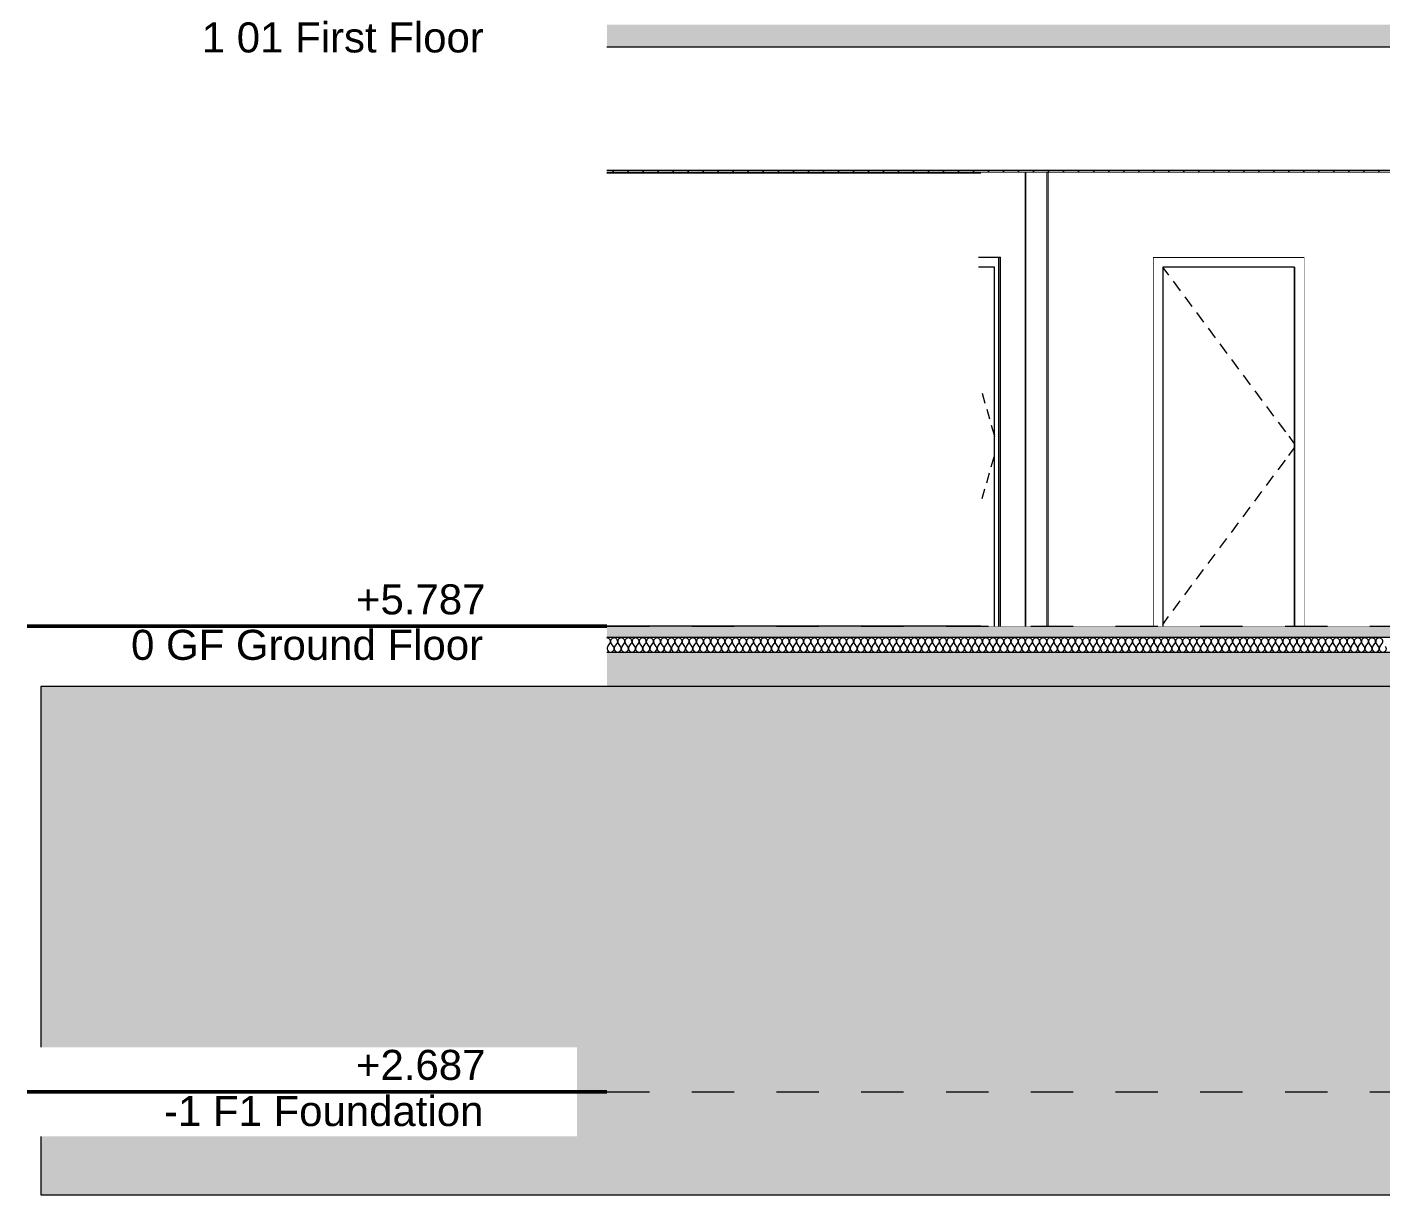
# Model space of a CAD drawing. Header units: millimetres. Extents: x -46169 to 228156, y -86316 to 18123.
# Drawn here: x 205346 to 214362, y -86316 to -78540 of the extents above; entities that cross this region are included whole.
import ezdxf

# ---------------------------------------------------------------- set-up
doc = ezdxf.new("R2010")
doc.units = ezdxf.units.MM
doc.header["$MEASUREMENT"] = 0
doc.linetypes.add('Dashed', pattern=[2822.222233, 1411.111116, -1411.111116])
doc.linetypes.add('Wipeout_Contour', pattern=[1000, 0, -1000])
for name, color, linetype, lineweight, true_color in [('0_Pen_No__105', 7, 'Continuous', 15, 0xa6a6a6), ('0_Pen_No__25', 7, 'Continuous', 50, 0x2a2a2a), ('A-20-M_Floor_Slab_Pen_No__102', 7, 'Continuous', 15, 0xcccccc), ('A-20-M_Floor_Slab_Pen_No__107', 7, 'Continuous', 15, 0xa6a6a6), ('A-20-M_Floor_Slab_Pen_No__109', 7, 'Continuous', 15, 0xa6a6a6), ('A-20-M_Floor_Slab_Pen_No__147', 7, 'Continuous', 0, 0x606060), ('A-20-M_Floor_Slab_Pen_No__162', 7, 'Continuous', 0, 0xe47200), ('New_ArchiCAD Doors_Pen_No__63', 7, 'Continuous', 20, 0x606060)]:
    doc.layers.add(name, color=color, linetype=linetype, lineweight=lineweight, true_color=true_color)
for name, color, linetype, lineweight in [('0_Pen_No__6', 7, 'Continuous', 35), ('A-20-M_Floor_Slab_Pen_No__1', 7, 'Continuous', 13), ('A-20-M_Floor_Slab_Pen_No__146', 8, 'Continuous', 0), ('A-20-M_Floor_Slab_Pen_No__150', 7, 'Continuous', 0), ('A-20-M_Floor_Slab_Pen_No__194', 7, 'Continuous', 25), ('A-25-M_Wall_Int_Pen_No__87', 8, 'Continuous', 20), ('A-95-P_Drawing_Pen_No__1', 7, 'Continuous', 13), ('A-95-P_Drawing_Pen_No__84', 8, 'Continuous', 20), ('New_A-25-M_Wall_Int_Pen_No__87', 8, 'Continuous', 20)]:
    doc.layers.add(name, color=color, linetype=linetype, lineweight=lineweight)
for name, color, linetype in [('A-20-M_Floor_Slab', 7, 'Continuous'), ('A-25-M_Wall_Int', 7, 'Continuous'), ('New_A-25-M_Wall_Int', 7, 'Continuous'), ('New_ArchiCAD Doors', 7, 'Continuous')]:
    doc.layers.add(name, color=color, linetype=linetype)
doc.styles.add('GENERATED_STYLE_1', font='')
doc.styles.get('GENERATED_STYLE_1').set_extended_font_data('Swis721 BT')
pattern_1 = [(45, (223698.64, -82529.25), (-367.423, 367.423), [50, -250]), (45, (223621, -82239.47), (-367.423, 367.423), [50, -250]), (105, (223698.64, -82529.25), (501.91, 134.486), [50, -250]), (105, (223910.8, -82317.1), (501.91, 134.486), [50, -250]), (165, (223734, -82493.9), (134.486, 501.91), [50, -250]), (165, (223946.13, -82281.76), (134.486, 501.91), [50, -250]), (45, (223663.29, -82493.89), (-70.7107, 70.7107), [0, -100, 0, -150]), (90, (223698.64, -82458.54), (-100, 0), [0, -75, 0, -125])]

# ---------------------------------------------------------------- blocks, each defined once
blk = doc.blocks.new('*X606', base_point=(223698.6, -82529.3))
at = {"layer": 'A-20-M_Floor_Slab_Pen_No__107', "linetype": 'Continuous'}
for p, q in [((209212.4, -82664.3), (209226.6, -82645.2)), ((209250.5, -82664.3), (209236.2, -82645.2)), ((209260, -82664.3), (209274.3, -82645.2)), ((209298.1, -82664.3), (209283.8, -82645.2)), ((209307.6, -82664.3), (209321.9, -82645.2)), ((209345.7, -82664.3), (209331.4, -82645.2)), ((209355.2, -82664.3), (209369.5, -82645.2)), ((209393.3, -82664.3), (209379, -82645.2)), ((209402.8, -82664.3), (209417.1, -82645.2)), ((209440.9, -82664.3), (209426.6, -82645.2)), ((209450.5, -82664.3), (209464.7, -82645.2)), ((209488.5, -82664.3), (209474.3, -82645.2)), ((209498.1, -82664.3), (209512.4, -82645.2)), ((209536.2, -82664.3), (209521.9, -82645.2)), ((209545.7, -82664.3), (209560, -82645.2)), ((209583.8, -82664.3), (209569.5, -82645.2)), ((209593.3, -82664.3), (209607.6, -82645.2)), ((209631.4, -82664.3), (209617.1, -82645.2)), ((209640.9, -82664.3), (209655.2, -82645.2)), ((209679, -82664.3), (209664.7, -82645.2)), ((209688.5, -82664.3), (209702.8, -82645.2)), ((209726.6, -82664.3), (209712.4, -82645.2)), ((209736.2, -82664.3), (209750.5, -82645.2)), ((209774.3, -82664.3), (209760, -82645.2)), ((209783.8, -82664.3), (209798.1, -82645.2)), ((209821.9, -82664.3), (209807.6, -82645.2)), ((209831.4, -82664.3), (209845.7, -82645.2)), ((209869.5, -82664.3), (209855.2, -82645.2)), ((209879, -82664.3), (209893.3, -82645.2)), ((209917.1, -82664.3), (209902.8, -82645.2)), ((209926.6, -82664.3), (209940.9, -82645.2)), ((209964.7, -82664.3), (209950.5, -82645.2)), ((209974.3, -82664.3), (209988.5, -82645.2)), ((210012.4, -82664.3), (209998.1, -82645.2)), ((210021.9, -82664.3), (210036.2, -82645.2)), ((210060, -82664.3), (210045.7, -82645.2)), ((210069.5, -82664.3), (210083.8, -82645.2)), ((210107.6, -82664.3), (210093.3, -82645.2)), ((210117.1, -82664.3), (210131.4, -82645.2)), ((210155.2, -82664.3), (210140.9, -82645.2)), ((210164.7, -82664.3), (210179, -82645.2)), ((210202.8, -82664.3), (210188.5, -82645.2)), ((210212.4, -82664.3), (210226.6, -82645.2)), ((210250.5, -82664.3), (210236.2, -82645.2)), ((210260, -82664.3), (210274.3, -82645.2)), ((210298.1, -82664.3), (210283.8, -82645.2)), ((210307.6, -82664.3), (210321.9, -82645.2)), ((210345.7, -82664.3), (210331.4, -82645.2)), ((210355.2, -82664.3), (210369.5, -82645.2)), ((210393.3, -82664.3), (210379, -82645.2)), ((210402.8, -82664.3), (210417.1, -82645.2)), ((210440.9, -82664.3), (210426.6, -82645.2)), ((210450.5, -82664.3), (210464.7, -82645.2)), ((210488.5, -82664.3), (210474.3, -82645.2)), ((210498.1, -82664.3), (210512.4, -82645.2)), ((210536.2, -82664.3), (210521.9, -82645.2)), ((210545.7, -82664.3), (210560, -82645.2)), ((210583.8, -82664.3), (210569.5, -82645.2)), ((210593.3, -82664.3), (210607.6, -82645.2)), ((210631.4, -82664.3), (210617.1, -82645.2)), ((210640.9, -82664.3), (210655.2, -82645.2)), ((210679, -82664.3), (210664.7, -82645.2)), ((210688.5, -82664.3), (210702.8, -82645.2)), ((210726.6, -82664.3), (210712.4, -82645.2)), ((210736.2, -82664.3), (210750.5, -82645.2)), ((210774.3, -82664.3), (210760, -82645.2)), ((210783.8, -82664.3), (210798.1, -82645.2)), ((210821.9, -82664.3), (210807.6, -82645.2)), ((210831.4, -82664.3), (210845.7, -82645.2)), ((210869.5, -82664.3), (210855.2, -82645.2)), ((210879, -82664.3), (210893.3, -82645.2)), ((210917.1, -82664.3), (210902.8, -82645.2)), ((210926.6, -82664.3), (210940.9, -82645.2)), ((210964.7, -82664.3), (210950.5, -82645.2)), ((210974.3, -82664.3), (210988.5, -82645.2)), ((211012.4, -82664.3), (210998.1, -82645.2)), ((211021.9, -82664.3), (211036.2, -82645.2)), ((211060, -82664.3), (211045.7, -82645.2)), ((211069.5, -82664.3), (211083.8, -82645.2)), ((211107.6, -82664.3), (211093.3, -82645.2)), ((211117.1, -82664.3), (211131.4, -82645.2)), ((211155.2, -82664.3), (211140.9, -82645.2)), ((211164.7, -82664.3), (211179, -82645.2)), ((211202.8, -82664.3), (211188.5, -82645.2)), ((211212.4, -82664.3), (211226.6, -82645.2)), ((211250.5, -82664.3), (211236.2, -82645.2)), ((211260, -82664.3), (211274.3, -82645.2)), ((211298.1, -82664.3), (211283.8, -82645.2)), ((211307.6, -82664.3), (211321.9, -82645.2)), ((211345.7, -82664.3), (211331.4, -82645.2)), ((211355.2, -82664.3), (211369.5, -82645.2)), ((211393.3, -82664.3), (211379, -82645.2)), ((211402.8, -82664.3), (211417.1, -82645.2)), ((211440.9, -82664.3), (211426.6, -82645.2)), ((211450.5, -82664.3), (211464.7, -82645.2)), ((211488.5, -82664.3), (211474.3, -82645.2)), ((211498.1, -82664.3), (211512.4, -82645.2)), ((211536.2, -82664.3), (211521.9, -82645.2)), ((211545.7, -82664.3), (211560, -82645.2)), ((211583.8, -82664.3), (211569.5, -82645.2)), ((211593.3, -82664.3), (211607.6, -82645.2)), ((211631.4, -82664.3), (211617.1, -82645.2)), ((211640.9, -82664.3), (211655.2, -82645.2)), ((211679, -82664.3), (211664.7, -82645.2)), ((211688.5, -82664.3), (211702.8, -82645.2)), ((211726.6, -82664.3), (211712.4, -82645.2)), ((211736.2, -82664.3), (211750.5, -82645.2)), ((211774.3, -82664.3), (211760, -82645.2)), ((211783.8, -82664.3), (211798.1, -82645.2)), ((211821.9, -82664.3), (211807.6, -82645.2)), ((211831.4, -82664.3), (211845.7, -82645.2)), ((211869.5, -82664.3), (211855.2, -82645.2)), ((211879, -82664.3), (211893.3, -82645.2)), ((211917.1, -82664.3), (211902.8, -82645.2)), ((211926.6, -82664.3), (211940.9, -82645.2)), ((211964.7, -82664.3), (211950.5, -82645.2)), ((211974.3, -82664.3), (211988.5, -82645.2)), ((212012.4, -82664.3), (211998.1, -82645.2)), ((212021.9, -82664.3), (212036.2, -82645.2)), ((212060, -82664.3), (212045.7, -82645.2)), ((212069.5, -82664.3), (212083.8, -82645.2)), ((212107.6, -82664.3), (212093.3, -82645.2)), ((212117.1, -82664.3), (212131.4, -82645.2)), ((212155.2, -82664.3), (212140.9, -82645.2)), ((212164.7, -82664.3), (212179, -82645.2)), ((212202.8, -82664.3), (212188.5, -82645.2)), ((212212.4, -82664.3), (212226.6, -82645.2)), ((212250.5, -82664.3), (212236.2, -82645.2)), ((212260, -82664.3), (212274.3, -82645.2)), ((212298.1, -82664.3), (212283.8, -82645.2)), ((212307.6, -82664.3), (212321.9, -82645.2)), ((212345.7, -82664.3), (212331.4, -82645.2)), ((212355.2, -82664.3), (212369.5, -82645.2)), ((212393.3, -82664.3), (212379, -82645.2)), ((212402.8, -82664.3), (212417.1, -82645.2)), ((212440.9, -82664.3), (212426.6, -82645.2)), ((212450.5, -82664.3), (212464.7, -82645.2)), ((212488.5, -82664.3), (212474.3, -82645.2)), ((212498.1, -82664.3), (212512.4, -82645.2)), ((212536.2, -82664.3), (212521.9, -82645.2)), ((212545.7, -82664.3), (212560, -82645.2)), ((212583.8, -82664.3), (212569.5, -82645.2)), ((212593.3, -82664.3), (212607.6, -82645.2)), ((212631.4, -82664.3), (212617.1, -82645.2)), ((212640.9, -82664.3), (212655.2, -82645.2)), ((212679, -82664.3), (212664.7, -82645.2)), ((212688.5, -82664.3), (212702.8, -82645.2)), ((212726.6, -82664.3), (212712.4, -82645.2)), ((212736.2, -82664.3), (212750.5, -82645.2)), ((212774.3, -82664.3), (212760, -82645.2)), ((212783.8, -82664.3), (212798.1, -82645.2)), ((212821.9, -82664.3), (212807.6, -82645.2)), ((212831.4, -82664.3), (212845.7, -82645.2)), ((212869.5, -82664.3), (212855.2, -82645.2)), ((212879, -82664.3), (212893.3, -82645.2)), ((212917.1, -82664.3), (212902.8, -82645.2)), ((212926.6, -82664.3), (212940.9, -82645.2)), ((212964.7, -82664.3), (212950.5, -82645.2)), ((212974.3, -82664.3), (212988.5, -82645.2)), ((213012.4, -82664.3), (212998.1, -82645.2)), ((213021.9, -82664.3), (213036.2, -82645.2)), ((213060, -82664.3), (213045.7, -82645.2)), ((213069.5, -82664.3), (213083.8, -82645.2)), ((213107.6, -82664.3), (213093.3, -82645.2)), ((213117.1, -82664.3), (213131.4, -82645.2)), ((213155.2, -82664.3), (213140.9, -82645.2)), ((213164.7, -82664.3), (213179, -82645.2)), ((213202.8, -82664.3), (213188.5, -82645.2)), ((213212.4, -82664.3), (213226.6, -82645.2)), ((213250.5, -82664.3), (213236.2, -82645.2)), ((213260, -82664.3), (213274.3, -82645.2)), ((213298.1, -82664.3), (213283.8, -82645.2)), ((213307.6, -82664.3), (213321.9, -82645.2)), ((213345.7, -82664.3), (213331.4, -82645.2)), ((213355.2, -82664.3), (213369.5, -82645.2)), ((213393.3, -82664.3), (213379, -82645.2)), ((213402.8, -82664.3), (213417.1, -82645.2)), ((213440.9, -82664.3), (213426.6, -82645.2)), ((213450.5, -82664.3), (213464.7, -82645.2)), ((213488.5, -82664.3), (213474.3, -82645.2)), ((213498.1, -82664.3), (213512.4, -82645.2)), ((213536.2, -82664.3), (213521.9, -82645.2)), ((213545.7, -82664.3), (213560, -82645.2)), ((213583.8, -82664.3), (213569.5, -82645.2)), ((213593.3, -82664.3), (213607.6, -82645.2)), ((213631.4, -82664.3), (213617.1, -82645.2)), ((213640.9, -82664.3), (213655.2, -82645.2)), ((213679, -82664.3), (213664.7, -82645.2)), ((213688.5, -82664.3), (213702.8, -82645.2)), ((213726.6, -82664.3), (213712.4, -82645.2)), ((213736.2, -82664.3), (213750.5, -82645.2)), ((213774.3, -82664.3), (213760, -82645.2)), ((213783.8, -82664.3), (213798.1, -82645.2)), ((213821.9, -82664.3), (213807.6, -82645.2)), ((213831.4, -82664.3), (213845.7, -82645.2)), ((213869.5, -82664.3), (213855.2, -82645.2)), ((213879, -82664.3), (213893.3, -82645.2)), ((213917.1, -82664.3), (213902.8, -82645.2)), ((213926.6, -82664.3), (213940.9, -82645.2)), ((213964.7, -82664.3), (213950.5, -82645.2)), ((213974.3, -82664.3), (213988.5, -82645.2)), ((214012.4, -82664.3), (213998.1, -82645.2)), ((214021.9, -82664.3), (214036.2, -82645.2)), ((214060, -82664.3), (214045.7, -82645.2)), ((214069.5, -82664.3), (214083.8, -82645.2)), ((214107.6, -82664.3), (214093.3, -82645.2)), ((214117.1, -82664.3), (214131.4, -82645.2)), ((214155.2, -82664.3), (214140.9, -82645.2)), ((214164.7, -82664.3), (214179, -82645.2)), ((214202.8, -82664.3), (214188.5, -82645.2)), ((214212.4, -82664.3), (214226.6, -82645.2)), ((214250.5, -82664.3), (214236.2, -82645.2)), ((214260, -82664.3), (214274.3, -82645.2)), ((214298.1, -82664.3), (214283.8, -82645.2)), ((214307.6, -82664.3), (214321.9, -82645.2)), ((214345.7, -82664.3), (214331.4, -82645.2)), ((214355.2, -82664.3), (214369.5, -82645.2))]:
    blk.add_line(p, q, dxfattribs=at)
for centre, start, end in [((209207.6, -82630.9), 323.1301, 90), ((209231.4, -82678.6), 143.1301, 36.8699), ((209255.2, -82630.9), 90, 216.8699), ((209255.2, -82630.9), 323.1301, 90), ((209279, -82678.6), 143.1301, 36.8699), ((209302.8, -82630.9), 90, 216.8699), ((209302.8, -82630.9), 323.1301, 90), ((209326.6, -82678.6), 143.1301, 36.8699), ((209350.5, -82630.9), 90, 216.8699), ((209350.5, -82630.9), 323.1301, 90), ((209374.3, -82678.6), 143.1301, 36.8699), ((209398.1, -82630.9), 90, 216.8699), ((209398.1, -82630.9), 323.1301, 90), ((209421.9, -82678.6), 143.1301, 36.8699), ((209445.7, -82630.9), 90, 216.8699), ((209445.7, -82630.9), 323.1301, 90), ((209469.5, -82678.6), 143.1301, 36.8699), ((209493.3, -82630.9), 90, 216.8699), ((209493.3, -82630.9), 323.1301, 90), ((209517.1, -82678.6), 143.1301, 36.8699), ((209540.9, -82630.9), 90, 216.8699), ((209540.9, -82630.9), 323.1301, 90), ((209564.7, -82678.6), 143.1301, 36.8699), ((209588.5, -82630.9), 90, 216.8699), ((209588.5, -82630.9), 323.1301, 90), ((209612.4, -82678.6), 143.1301, 36.8699), ((209636.2, -82630.9), 90, 216.8699), ((209636.2, -82630.9), 323.1301, 90), ((209660, -82678.6), 143.1301, 36.8699), ((209683.8, -82630.9), 90, 216.8699), ((209683.8, -82630.9), 323.1301, 90), ((209707.6, -82678.6), 143.1301, 36.8699), ((209731.4, -82630.9), 90, 216.8699), ((209731.4, -82630.9), 323.1301, 90), ((209755.2, -82678.6), 143.1301, 36.8699), ((209779, -82630.9), 90, 216.8699), ((209779, -82630.9), 323.1301, 90), ((209802.8, -82678.6), 143.1301, 36.8699), ((209826.6, -82630.9), 90, 216.8699), ((209826.6, -82630.9), 323.1301, 90), ((209850.5, -82678.6), 143.1301, 36.8699), ((209874.3, -82630.9), 90, 216.8699), ((209874.3, -82630.9), 323.1301, 90), ((209898.1, -82678.6), 143.1301, 36.8699), ((209921.9, -82630.9), 90, 216.8699), ((209921.9, -82630.9), 323.1301, 90), ((209945.7, -82678.6), 143.1301, 36.8699), ((209969.5, -82630.9), 90, 216.8699), ((209969.5, -82630.9), 323.1301, 90), ((209993.3, -82678.6), 143.1301, 36.8699), ((210017.1, -82630.9), 90, 216.8699), ((210017.1, -82630.9), 323.1301, 90), ((210040.9, -82678.6), 143.1301, 36.8699), ((210064.7, -82630.9), 90, 216.8699), ((210064.7, -82630.9), 323.1301, 90), ((210088.5, -82678.6), 143.1301, 36.8699), ((210112.4, -82630.9), 90, 216.8699), ((210112.4, -82630.9), 323.1301, 90), ((210136.2, -82678.6), 143.1301, 36.8699), ((210160, -82630.9), 90, 216.8699), ((210160, -82630.9), 323.1301, 90), ((210183.8, -82678.6), 143.1301, 36.8699), ((210207.6, -82630.9), 90, 216.8699), ((210207.6, -82630.9), 323.1301, 90), ((210231.4, -82678.6), 143.1301, 36.8699), ((210255.2, -82630.9), 90, 216.8699), ((210255.2, -82630.9), 323.1301, 90), ((210279, -82678.6), 143.1301, 36.8699), ((210302.8, -82630.9), 90, 216.8699), ((210302.8, -82630.9), 323.1301, 90), ((210326.6, -82678.6), 143.1301, 36.8699), ((210350.5, -82630.9), 90, 216.8699), ((210350.5, -82630.9), 323.1301, 90), ((210374.3, -82678.6), 143.1301, 36.8699), ((210398.1, -82630.9), 90, 216.8699), ((210398.1, -82630.9), 323.1301, 90), ((210421.9, -82678.6), 143.1301, 36.8699), ((210445.7, -82630.9), 90, 216.8699), ((210445.7, -82630.9), 323.1301, 90), ((210469.5, -82678.6), 143.1301, 36.8699), ((210493.3, -82630.9), 90, 216.8699), ((210493.3, -82630.9), 323.1301, 90), ((210517.1, -82678.6), 143.1301, 36.8699), ((210540.9, -82630.9), 90, 216.8699), ((210540.9, -82630.9), 323.1301, 90), ((210564.7, -82678.6), 143.1301, 36.8699), ((210588.5, -82630.9), 90, 216.8699), ((210588.5, -82630.9), 323.1301, 90), ((210612.4, -82678.6), 143.1301, 36.8699), ((210636.2, -82630.9), 90, 216.8699), ((210636.2, -82630.9), 323.1301, 90), ((210660, -82678.6), 143.1301, 36.8699), ((210683.8, -82630.9), 90, 216.8699), ((210683.8, -82630.9), 323.1301, 90), ((210707.6, -82678.6), 143.1301, 36.8699), ((210731.4, -82630.9), 90, 216.8699), ((210731.4, -82630.9), 323.1301, 90), ((210755.2, -82678.6), 143.1301, 36.8699), ((210779, -82630.9), 90, 216.8699), ((210779, -82630.9), 323.1301, 90), ((210802.8, -82678.6), 143.1301, 36.8699), ((210826.6, -82630.9), 90, 216.8699), ((210826.6, -82630.9), 323.1301, 90), ((210850.5, -82678.6), 143.1301, 36.8699), ((210874.3, -82630.9), 90, 216.8699), ((210874.3, -82630.9), 323.1301, 90), ((210898.1, -82678.6), 143.1301, 36.8699), ((210921.9, -82630.9), 90, 216.8699), ((210921.9, -82630.9), 323.1301, 90), ((210945.7, -82678.6), 143.1301, 36.8699), ((210969.5, -82630.9), 90, 216.8699), ((210969.5, -82630.9), 323.1301, 90), ((210993.3, -82678.6), 143.1301, 36.8699), ((211017.1, -82630.9), 90, 216.8699), ((211017.1, -82630.9), 323.1301, 90), ((211040.9, -82678.6), 143.1301, 36.8699), ((211064.7, -82630.9), 90, 216.8699), ((211064.7, -82630.9), 323.1301, 90), ((211088.5, -82678.6), 143.1301, 36.8699), ((211112.4, -82630.9), 90, 216.8699), ((211112.4, -82630.9), 323.1301, 90), ((211136.2, -82678.6), 143.1301, 36.8699), ((211160, -82630.9), 90, 216.8699), ((211160, -82630.9), 323.1301, 90), ((211183.8, -82678.6), 143.1301, 36.8699), ((211207.6, -82630.9), 90, 216.8699), ((211207.6, -82630.9), 323.1301, 90), ((211231.4, -82678.6), 143.1301, 36.8699), ((211255.2, -82630.9), 90, 216.8699), ((211255.2, -82630.9), 323.1301, 90), ((211279, -82678.6), 143.1301, 36.8699), ((211302.8, -82630.9), 90, 216.8699), ((211302.8, -82630.9), 323.1301, 90), ((211326.6, -82678.6), 143.1301, 36.8699), ((211350.5, -82630.9), 90, 216.8699), ((211350.5, -82630.9), 323.1301, 90), ((211374.3, -82678.6), 143.1301, 36.8699), ((211398.1, -82630.9), 90, 216.8699), ((211398.1, -82630.9), 323.1301, 90), ((211421.9, -82678.6), 143.1301, 36.8699), ((211445.7, -82630.9), 90, 216.8699), ((211445.7, -82630.9), 323.1301, 90), ((211469.5, -82678.6), 143.1301, 36.8699), ((211493.3, -82630.9), 90, 216.8699), ((211493.3, -82630.9), 323.1301, 90), ((211517.1, -82678.6), 143.1301, 36.8699), ((211540.9, -82630.9), 90, 216.8699), ((211540.9, -82630.9), 323.1301, 90), ((211564.7, -82678.6), 143.1301, 36.8699), ((211588.5, -82630.9), 90, 216.8699), ((211588.5, -82630.9), 323.1301, 90), ((211612.4, -82678.6), 143.1301, 36.8699), ((211636.2, -82630.9), 90, 216.8699), ((211636.2, -82630.9), 323.1301, 90), ((211660, -82678.6), 143.1301, 36.8699), ((211683.8, -82630.9), 90, 216.8699), ((211683.8, -82630.9), 323.1301, 90), ((211707.6, -82678.6), 143.1301, 36.8699), ((211731.4, -82630.9), 90, 216.8699), ((211731.4, -82630.9), 323.1301, 90), ((211755.2, -82678.6), 143.1301, 36.8699), ((211779, -82630.9), 90, 216.8699), ((211779, -82630.9), 323.1301, 90), ((211802.8, -82678.6), 143.1301, 36.8699), ((211826.6, -82630.9), 90, 216.8699), ((211826.6, -82630.9), 323.1301, 90), ((211850.5, -82678.6), 143.1301, 36.8699), ((211874.3, -82630.9), 90, 216.8699), ((211874.3, -82630.9), 323.1301, 90), ((211898.1, -82678.6), 143.1301, 36.8699), ((211921.9, -82630.9), 90, 216.8699), ((211921.9, -82630.9), 323.1301, 90), ((211945.7, -82678.6), 143.1301, 36.8699), ((211969.5, -82630.9), 90, 216.8699), ((211969.5, -82630.9), 323.1301, 90), ((211993.3, -82678.6), 143.1301, 36.8699), ((212017.1, -82630.9), 90, 216.8699), ((212017.1, -82630.9), 323.1301, 90), ((212040.9, -82678.6), 143.1301, 36.8699), ((212064.7, -82630.9), 90, 216.8699), ((212064.7, -82630.9), 323.1301, 90), ((212088.5, -82678.6), 143.1301, 36.8699), ((212112.4, -82630.9), 90, 216.8699), ((212112.4, -82630.9), 323.1301, 90), ((212136.2, -82678.6), 143.1301, 36.8699), ((212160, -82630.9), 90, 216.8699), ((212160, -82630.9), 323.1301, 90), ((212183.8, -82678.6), 143.1301, 36.8699), ((212207.6, -82630.9), 90, 216.8699), ((212207.6, -82630.9), 323.1301, 90), ((212231.4, -82678.6), 143.1301, 36.8699), ((212255.2, -82630.9), 90, 216.8699), ((212255.2, -82630.9), 323.1301, 90), ((212279, -82678.6), 143.1301, 36.8699), ((212302.8, -82630.9), 90, 216.8699), ((212302.8, -82630.9), 323.1301, 90), ((212326.6, -82678.6), 143.1301, 36.8699), ((212350.5, -82630.9), 90, 216.8699), ((212350.5, -82630.9), 323.1301, 90), ((212374.3, -82678.6), 143.1301, 36.8699), ((212398.1, -82630.9), 90, 216.8699), ((212398.1, -82630.9), 323.1301, 90), ((212421.9, -82678.6), 143.1301, 36.8699), ((212445.7, -82630.9), 90, 216.8699), ((212445.7, -82630.9), 323.1301, 90), ((212469.5, -82678.6), 143.1301, 36.8699), ((212493.3, -82630.9), 90, 216.8699), ((212493.3, -82630.9), 323.1301, 90), ((212517.1, -82678.6), 143.1301, 36.8699), ((212540.9, -82630.9), 90, 216.8699), ((212540.9, -82630.9), 323.1301, 90), ((212564.7, -82678.6), 143.1301, 36.8699), ((212588.5, -82630.9), 90, 216.8699), ((212588.5, -82630.9), 323.1301, 90), ((212612.4, -82678.6), 143.1301, 36.8699), ((212636.2, -82630.9), 90, 216.8699), ((212636.2, -82630.9), 323.1301, 90), ((212660, -82678.6), 143.1301, 36.8699), ((212683.8, -82630.9), 90, 216.8699), ((212683.8, -82630.9), 323.1301, 90), ((212707.6, -82678.6), 143.1301, 36.8699), ((212731.4, -82630.9), 90, 216.8699), ((212731.4, -82630.9), 323.1301, 90), ((212755.2, -82678.6), 143.1301, 36.8699), ((212779, -82630.9), 90, 216.8699), ((212779, -82630.9), 323.1301, 90), ((212802.8, -82678.6), 143.1301, 36.8699), ((212826.6, -82630.9), 90, 216.8699), ((212826.6, -82630.9), 323.1301, 90), ((212850.5, -82678.6), 143.1301, 36.8699), ((212874.3, -82630.9), 90, 216.8699), ((212874.3, -82630.9), 323.1301, 90), ((212898.1, -82678.6), 143.1301, 36.8699), ((212921.9, -82630.9), 90, 216.8699), ((212921.9, -82630.9), 323.1301, 90), ((212945.7, -82678.6), 143.1301, 36.8699), ((212969.5, -82630.9), 90, 216.8699), ((212969.5, -82630.9), 323.1301, 90), ((212993.3, -82678.6), 143.1301, 36.8699), ((213017.1, -82630.9), 90, 216.8699), ((213017.1, -82630.9), 323.1301, 90), ((213040.9, -82678.6), 143.1301, 36.8699), ((213064.7, -82630.9), 90, 216.8699), ((213064.7, -82630.9), 323.1301, 90), ((213088.5, -82678.6), 143.1301, 36.8699), ((213112.4, -82630.9), 90, 216.8699), ((213112.4, -82630.9), 323.1301, 90), ((213136.2, -82678.6), 143.1301, 36.8699), ((213160, -82630.9), 90, 216.8699), ((213160, -82630.9), 323.1301, 90), ((213183.8, -82678.6), 143.1301, 36.8699), ((213207.6, -82630.9), 90, 216.8699), ((213207.6, -82630.9), 323.1301, 90), ((213231.4, -82678.6), 143.1301, 36.8699), ((213255.2, -82630.9), 90, 216.8699), ((213255.2, -82630.9), 323.1301, 90), ((213279, -82678.6), 143.1301, 36.8699), ((213302.8, -82630.9), 90, 216.8699), ((213302.8, -82630.9), 323.1301, 90), ((213326.6, -82678.6), 143.1301, 36.8699), ((213350.5, -82630.9), 90, 216.8699), ((213350.5, -82630.9), 323.1301, 90), ((213374.3, -82678.6), 143.1301, 36.8699), ((213398.1, -82630.9), 90, 216.8699), ((213398.1, -82630.9), 323.1301, 90), ((213421.9, -82678.6), 143.1301, 36.8699), ((213445.7, -82630.9), 90, 216.8699), ((213445.7, -82630.9), 323.1301, 90), ((213469.5, -82678.6), 143.1301, 36.8699), ((213493.3, -82630.9), 90, 216.8699), ((213493.3, -82630.9), 323.1301, 90), ((213517.1, -82678.6), 143.1301, 36.8699), ((213540.9, -82630.9), 90, 216.8699), ((213540.9, -82630.9), 323.1301, 90), ((213564.7, -82678.6), 143.1301, 36.8699), ((213588.5, -82630.9), 90, 216.8699), ((213588.5, -82630.9), 323.1301, 90), ((213612.4, -82678.6), 143.1301, 36.8699), ((213636.2, -82630.9), 90, 216.8699), ((213636.2, -82630.9), 323.1301, 90), ((213660, -82678.6), 143.1301, 36.8699), ((213683.8, -82630.9), 90, 216.8699), ((213683.8, -82630.9), 323.1301, 90), ((213707.6, -82678.6), 143.1301, 36.8699), ((213731.4, -82630.9), 90, 216.8699), ((213731.4, -82630.9), 323.1301, 90), ((213755.2, -82678.6), 143.1301, 36.8699), ((213779, -82630.9), 90, 216.8699), ((213779, -82630.9), 323.1301, 90), ((213802.8, -82678.6), 143.1301, 36.8699), ((213826.6, -82630.9), 90, 216.8699), ((213826.6, -82630.9), 323.1301, 90), ((213850.5, -82678.6), 143.1301, 36.8699), ((213874.3, -82630.9), 90, 216.8699), ((213874.3, -82630.9), 323.1301, 90), ((213898.1, -82678.6), 143.1301, 36.8699), ((213921.9, -82630.9), 90, 216.8699), ((213921.9, -82630.9), 323.1301, 90), ((213945.7, -82678.6), 143.1301, 36.8699), ((213969.5, -82630.9), 90, 216.8699), ((213969.5, -82630.9), 323.1301, 90), ((213993.3, -82678.6), 143.1301, 36.8699), ((214017.1, -82630.9), 90, 216.8699), ((214017.1, -82630.9), 323.1301, 90), ((214040.9, -82678.6), 143.1301, 36.8699), ((214064.7, -82630.9), 90, 216.8699), ((214064.7, -82630.9), 323.1301, 90), ((214088.5, -82678.6), 143.1301, 36.8699), ((214112.4, -82630.9), 90, 216.8699), ((214112.4, -82630.9), 323.1301, 90), ((214136.2, -82678.6), 143.1301, 36.8699), ((214160, -82630.9), 90, 216.8699), ((214160, -82630.9), 323.1301, 90), ((214183.8, -82678.6), 143.1301, 36.8699), ((214207.6, -82630.9), 90, 216.8699), ((214207.6, -82630.9), 323.1301, 90), ((214231.4, -82678.6), 143.1301, 36.8699), ((214255.2, -82630.9), 90, 216.8699), ((214255.2, -82630.9), 323.1301, 90), ((214279, -82678.6), 143.1301, 36.8699), ((214302.8, -82630.9), 90, 216.8699), ((214302.8, -82630.9), 323.1301, 90), ((214326.6, -82678.6), 143.1301, 36.8699), ((214350.5, -82630.9), 90, 216.8699), ((214350.5, -82630.9), 323.1301, 90), ((214374.3, -82678.6), 143.1301, 36.8699)]:
    blk.add_arc(centre, 23.8, start, end, dxfattribs=at)
blk = doc.blocks.new('Section Elem_547_3', base_point=(223698.6, -82529.3))
at = {"color": 254, "linetype": 'Wipeout_Contour', "lineweight": 0, "ltscale": 925054.308069}
blk.add_wipeout([(222809.4, -82604.3), (222809.4, -82529.3), (209207.6, -82529.3), (209207.6, -82604.3)], dxfattribs=at).dxf.layer = 'A-20-M_Floor_Slab'
at = {"layer": 'A-20-M_Floor_Slab_Pen_No__109', "linetype": 'Continuous'}
h = blk.add_hatch(dxfattribs=at)
h.set_pattern_fill('Lightweight_Concrete_0003', color=256, style=0, pattern_type=2)
h.set_pattern_definition([(0, (223698.64, -82529.25), (0, 779.423), [48.75, -401.25]), (0, (223923.64, -82139.5), (0, 779.423), [48.75, -401.25]), (60, (223698.64, -82529.25), (-675, 389.71), [48.75, -401.25]), (60, (224148.64, -82529.25), (-675, 389.71), [48.75, -401.25]), (120, (223747.4, -82529.25), (675, 389.71), [48.75, -401.25]), (120, (224197.4, -82529.25), (675, 389.71), [48.75, -401.25]), (0, (223698.64, -82454.25), (0, 150), [0, -150, 0, -225]), (45, (223773.64, -82454.25), (-106.066, 106.066), [0, -112.5, 0, -187.5])])
h.paths.add_polyline_path([(222809.4, -82604.3), (222809.4, -82529.3), (209207.6, -82529.3), (209207.6, -82604.3)])
at = {"layer": 'A-20-M_Floor_Slab_Pen_No__162', "linetype": 'Continuous'}
blk.add_hatch(color=256, dxfattribs=at).paths.add_polyline_path([(222809.4, -82604.8), (222809.4, -82604.3), (209207.6, -82604.3), (209207.6, -82604.8)])
at = {"layer": 'A-20-M_Floor_Slab_Pen_No__1', "linetype": 'Continuous'}
blk.add_line((214598.8, -82529.3), (209207.6, -82529.3), dxfattribs=at)
at = {"color": 254, "linetype": 'Wipeout_Contour', "lineweight": 0, "ltscale": 925180.142301}
blk.add_wipeout([(222809.4, -82704.8), (222809.4, -82604.8), (209207.6, -82604.8), (209207.6, -82704.8)], dxfattribs=at).dxf.layer = 'A-20-M_Floor_Slab'
at = {"layer": 'A-20-M_Floor_Slab_Pen_No__1', "linetype": 'Continuous'}
for p, q in [((222809.4, -82604.3), (209207.6, -82604.3)), ((222809.4, -82604.8), (209207.6, -82604.8))]:
    blk.add_line(p, q, dxfattribs=at)
at = {"layer": 'A-20-M_Floor_Slab'}
blk.add_blockref('*X606', (223698.6, -82529.3), dxfattribs=at)
at = {"color": 254, "linetype": 'Wipeout_Contour', "lineweight": 0, "ltscale": 925412.875146}
blk.add_wipeout([(209207.6, -82929.8), (222809.4, -82929.8), (222809.4, -82704.8), (209207.6, -82704.8)], dxfattribs=at).dxf.layer = 'A-20-M_Floor_Slab'
at = {"layer": 'A-20-M_Floor_Slab_Pen_No__147', "linetype": 'Continuous'}
h = blk.add_hatch(dxfattribs=at)
h.set_pattern_fill('Structural_Concrete_0003', color=256, style=0, pattern_type=2)
h.set_pattern_definition(pattern_1)
h.paths.add_polyline_path([(209207.6, -82929.8), (222809.4, -82929.8), (222809.4, -82704.8), (209207.6, -82704.8)])
at = {"layer": 'A-20-M_Floor_Slab_Pen_No__1', "linetype": 'Continuous'}
for p, q in [((222809.4, -82704.8), (209207.6, -82704.8)), ((222809.4, -82929.8), (209207.6, -82929.8))]:
    blk.add_line(p, q, dxfattribs=at)
blk = doc.blocks.new('Section Elem_548_3', base_point=(223698.6, -82529.3))
at = {"color": 254, "linetype": 'Wipeout_Contour', "lineweight": 0, "ltscale": 1371851.472519723}
blk.add_wipeout([(222290.9, -78674.3), (222290.9, -78524.3), (212712.2, -78524.3), (212540.5, -78524.3), (209207.6, -78524.3), (209207.6, -78674.3)], dxfattribs=at).dxf.layer = 'A-20-M_Floor_Slab'
at = {"layer": 'A-20-M_Floor_Slab_Pen_No__146', "linetype": 'Continuous'}
h = blk.add_hatch(dxfattribs=at)
h.set_pattern_fill('Structural_Concrete_0003', color=256, style=0, pattern_type=2)
h.set_pattern_definition(pattern_1)
h.paths.add_polyline_path([(222290.9, -78674.3), (222290.9, -78524.3), (212712.2, -78524.3), (212540.5, -78524.3), (209207.6, -78524.3), (209207.6, -78674.3)])
at = {"color": 254, "linetype": 'Wipeout_Contour', "lineweight": 0, "ltscale": 2791712.02349128}
blk.add_wipeout([(222290.9, -79494.3), (222290.9, -78676.7), (222290.9, -78675.3), (222290.9, -78675.2), (222290.9, -78675), (222290.9, -78675), (222290.9, -78675), (222290.9, -78674.3), (209207.6, -78674.3), (209207.6, -79494.3), (214550.8, -79494.3), (214652.8, -79494.3)], dxfattribs=at).dxf.layer = 'A-20-M_Floor_Slab'
at = {"layer": 'A-20-M_Floor_Slab_Pen_No__150', "linetype": 'Continuous'}
blk.add_line((222290.9, -78674.3), (209207.6, -78674.3), dxfattribs=at)
at = {"color": 254, "linetype": 'Wipeout_Contour', "lineweight": 0, "ltscale": 905222.191795}
blk.add_wipeout([(209207.6, -79509.3), (214550.8, -79509.3), (214550.8, -79494.3), (209207.6, -79494.3)], dxfattribs=at).dxf.layer = 'A-20-M_Floor_Slab'
at = {"layer": 'A-20-M_Floor_Slab_Pen_No__102', "linetype": 'Continuous'}
h = blk.add_hatch(dxfattribs=at)
h.set_pattern_fill('Plaster_0003', color=256, style=0, pattern_type=2)
h.set_pattern_definition([(0, (223698.64, -82529.25), (0, 173.205), [0, -100]), (0, (223748.64, -82442.65), (0, 173.205), [0, -100])])
h.paths.add_polyline_path([(209207.6, -79509.3), (214550.8, -79509.3), (214550.8, -79494.3), (209207.6, -79494.3)])
at = {"layer": 'A-20-M_Floor_Slab_Pen_No__150', "linetype": 'Continuous'}
blk.add_line((214550.8, -79494.3), (209207.6, -79494.3), dxfattribs=at)
at = {"layer": 'A-20-M_Floor_Slab_Pen_No__194', "linetype": 'Continuous'}
blk.add_line((214550.8, -79509.3), (209207.6, -79509.3), dxfattribs=at)
blk = doc.blocks.new('Section Elem_562_3', base_point=(223698.6, -82529.3))
at = {"color": 254, "linetype": 'Wipeout_Contour', "lineweight": 0, "ltscale": 1603661.147894654}
blk.add_wipeout([(214189.9, -79509.3), (214189.9, -82529.3), (214533.6, -82529.3), (214533.6, -80073.2), (214533.6, -80071.3), (214549.6, -80071.3), (214549.6, -79509.3)], dxfattribs=at).dxf.layer = 'New_A-25-M_Wall_Int'
blk = doc.blocks.new('Section Elem_563_3', base_point=(223698.6, -82529.3))
at = {"color": 254, "linetype": 'Wipeout_Contour', "lineweight": 0, "ltscale": 908087.141925}
blk.add_wipeout([(212135.9, -79509.3), (211999.9, -79509.3), (211999.9, -82529.3), (212135.9, -82529.3)], dxfattribs=at).dxf.layer = 'New_A-25-M_Wall_Int'
at = {"layer": 'New_A-25-M_Wall_Int_Pen_No__87', "linetype": 'Continuous'}
blk.add_line((211999.9, -82529.3), (211999.9, -79509.3), dxfattribs=at)
at = {"color": 254, "linetype": 'Wipeout_Contour', "lineweight": 0, "ltscale": 908371.764088}
blk.add_wipeout([(212152.2, -79509.3), (212135.9, -79509.3), (212135.9, -82529.3), (212152.2, -82529.3)], dxfattribs=at).dxf.layer = 'New_A-25-M_Wall_Int'
at = {"layer": 'New_A-25-M_Wall_Int_Pen_No__87', "linetype": 'Continuous'}
for p, q in [((212135.9, -79509.3), (212135.9, -82529.3)), ((212152.2, -82529.3), (212152.2, -79509.3))]:
    blk.add_line(p, q, dxfattribs=at)
blk = doc.blocks.new('Section Elem_579_3', base_point=(223698.6, -82529.3))
at = {"color": 254, "linetype": 'Wipeout_Contour', "lineweight": 0, "ltscale": 1360175.384283553}
blk.add_wipeout([(211699, -79509.3), (211699, -80071.3), (211829.2, -80071.3), (211829.2, -82529.3), (211994.5, -82529.3), (211994.5, -79509.3)], dxfattribs=at).dxf.layer = 'A-25-M_Wall_Int'
at = {"color": 254, "linetype": 'Wipeout_Contour', "lineweight": 0, "ltscale": 907823.024419}
blk.add_wipeout([(211994.5, -82529.3), (211999.9, -82529.3), (211999.9, -79509.3), (211994.5, -79509.3)], dxfattribs=at).dxf.layer = 'A-25-M_Wall_Int'
at = {"layer": 'A-25-M_Wall_Int_Pen_No__87', "linetype": 'Continuous'}
blk.add_line((211994.5, -82529.3), (211994.5, -79509.3), dxfattribs=at)
blk = doc.blocks.new('Section Elem_580_3', base_point=(223698.6, -82529.3))
at = {"color": 254, "linetype": 'Wipeout_Contour', "lineweight": 0, "ltscale": 907564.235141}
blk.add_wipeout([(211829.2, -82529.3), (211829.2, -80071.3), (211814.5, -80071.3), (211814.5, -82529.3)], dxfattribs=at).dxf.layer = 'New_ArchiCAD Doors'
at = {"color": 254, "linetype": 'Wipeout_Contour', "lineweight": 0, "ltscale": 907510.569435}
blk.add_wipeout([(211787.9, -82529.3), (211814.5, -82529.3), (211814.5, -80071.3), (211787.9, -80137.3)], dxfattribs=at).dxf.layer = 'New_ArchiCAD Doors'
at = {"color": 254, "linetype": 'Wipeout_Contour', "lineweight": 0, "ltscale": 905548.414153}
blk.add_wipeout([(211814.5, -80071.3), (211681.5, -80071.3), (211681.5, -80137.3), (211787.9, -80137.3)], dxfattribs=at).dxf.layer = 'New_ArchiCAD Doors'
at = {"layer": 'New_ArchiCAD Doors_Pen_No__63', "linetype": 'Continuous'}
for p, q in [((211681.5, -80071.3), (211814.5, -80071.3)), ((211814.5, -80071.3), (211829.2, -80071.3))]:
    blk.add_line(p, q, dxfattribs=at)
at = {"color": 254, "linetype": 'Wipeout_Contour', "lineweight": 0, "ltscale": 907318.128336}
blk.add_wipeout([(211699, -80137.3), (211699, -82529.3), (211787.9, -82529.3), (211787.9, -80137.3)], dxfattribs=at).dxf.layer = 'New_ArchiCAD Doors'
at = {"layer": 'New_ArchiCAD Doors_Pen_No__63', "linetype": 'Continuous'}
for p, q in [((211787.9, -80137.3), (211681.5, -80137.3)), ((211787.9, -82529.3), (211787.9, -80137.3)), ((211814.5, -80071.3), (211814.5, -82529.3)), ((211829.2, -82529.3), (211829.2, -80071.3)), ((211706.1, -80977.7), (211724.8, -81043)), ((211736.4, -81083.9), (211755, -81149.2)), ((211766.6, -81190.1), (211785.2, -81255.4)), ((211787.5, -81263.4), (211787.9, -81264.9)), ((211766.6, -81467.4), (211785.2, -81402.1)), ((211787.5, -81394.1), (211787.9, -81392.6)), ((211736.4, -81573.6), (211755, -81508.3)), ((211706.1, -81679.8), (211724.8, -81614.5))]:
    blk.add_line(p, q, dxfattribs=at)
blk = doc.blocks.new('Section Elem_584_3', base_point=(223698.6, -82529.3))
at = {"color": 254, "linetype": 'Wipeout_Contour', "lineweight": 0, "ltscale": 911524.428442}
blk.add_wipeout([(212842.8, -80071.3), (212842.8, -82529.3), (212908.8, -82529.3), (212908.8, -80137.3)], dxfattribs=at).dxf.layer = 'New_ArchiCAD Doors'
at = {"color": 254, "linetype": 'Wipeout_Contour', "lineweight": 0, "ltscale": 915052.797983}
blk.add_wipeout([(213786.8, -82529.3), (213852.8, -82529.3), (213852.8, -80071.3), (213786.8, -80137.3)], dxfattribs=at).dxf.layer = 'New_ArchiCAD Doors'
at = {"color": 254, "linetype": 'Wipeout_Contour', "lineweight": 0, "ltscale": 911561.275573}
blk.add_wipeout([(213852.8, -80071.3), (212842.8, -80071.3), (212908.8, -80137.3), (213786.8, -80137.3)], dxfattribs=at).dxf.layer = 'New_ArchiCAD Doors'
at = {"layer": 'New_ArchiCAD Doors_Pen_No__63', "linetype": 'Continuous'}
for p, q in [((212842.8, -80071.3), (212842.8, -82529.3)), ((212842.8, -82529.3), (212842.8, -80071.3)), ((212842.8, -80071.3), (213852.8, -80071.3)), ((213852.8, -80071.3), (213852.8, -82529.3))]:
    blk.add_line(p, q, dxfattribs=at)
at = {"color": 254, "linetype": 'Wipeout_Contour', "lineweight": 0, "ltscale": 913311.737108}
blk.add_wipeout([(213786.8, -80137.3), (212908.8, -80137.3), (212908.8, -82529.3), (213786.8, -82529.3)], dxfattribs=at).dxf.layer = 'New_ArchiCAD Doors'
at = {"layer": 'New_ArchiCAD Doors_Pen_No__63', "linetype": 'Continuous'}
for p, q in [((212908.8, -80137.3), (212908.8, -82529.3)), ((213786.8, -80137.3), (212908.8, -80137.3)), ((212908.8, -80140.3), (212947.6, -80192.4)), ((213786.8, -80137.3), (213786.8, -82529.3)), ((213786.8, -82529.3), (213786.8, -80137.3)), ((212977.5, -80232.4), (213025.4, -80296.5)), ((213055.3, -80336.6), (213103.1, -80400.7)), ((213133, -80440.8), (213180.9, -80504.9)), ((213210.8, -80545), (213258.6, -80609.1)), ((213288.6, -80649.2), (213336.4, -80713.3)), ((213366.3, -80753.3), (213414.2, -80817.5)), ((213444.1, -80857.5), (213491.9, -80921.6)), ((213521.8, -80961.7), (213569.7, -81025.8)), ((213599.6, -81065.9), (213647.4, -81130)), ((213677.3, -81170.1), (213725.2, -81234.2)), ((213747.9, -81264.6), (213786.8, -81316.7)), ((213747.9, -81392.9), (213786.8, -81340.8)), ((213677.3, -81487.4), (213725.2, -81423.3)), ((213599.6, -81591.6), (213647.4, -81527.5)), ((213521.8, -81695.8), (213569.7, -81631.7)), ((213444.1, -81800), (213491.9, -81735.9)), ((213366.3, -81904.2), (213414.2, -81840)), ((213288.6, -82008.3), (213336.4, -81944.2)), ((213210.8, -82112.5), (213258.6, -82048.4)), ((213133, -82216.7), (213180.9, -82152.6)), ((213055.3, -82320.9), (213103.1, -82256.8)), ((212977.5, -82425.1), (213025.4, -82361)), ((212908.8, -82517.2), (212947.6, -82465.1))]:
    blk.add_line(p, q, dxfattribs=at)
blk = doc.blocks.new('Section Elem_585_3', base_point=(223698.6, -82529.3))
at = {"color": 254, "linetype": 'Wipeout_Contour', "lineweight": 0, "ltscale": 1825476.966615492}
blk.add_wipeout([(212152.2, -79509.3), (212152.2, -82529.3), (212842.8, -82529.3), (212842.8, -80071.3), (213852.8, -80071.3), (213852.8, -82529.3), (214189.9, -82529.3), (214189.9, -79509.3)], dxfattribs=at).dxf.layer = 'New_A-25-M_Wall_Int'
blk = doc.blocks.new('A03 Atria and Internal Elevatio_STORY_MARKER', base_point=(223698.6, -82529.3))
at = {"layer": '0_Pen_No__105', "linetype": 'Dashed', "ltscale": 0.2}
for p, q in [((209207.6, -82529.3), (223865.7, -82529.3)), ((209207.6, -85629.3), (223865.7, -85629.3))]:
    blk.add_line(p, q, dxfattribs=at)
at = {"layer": '0_Pen_No__25', "linetype": 'Continuous'}
for p, q in [((209207.6, -82529.3), (209107.6, -82529.3)), ((209207.6, -85629.3), (209107.6, -85629.3))]:
    blk.add_line(p, q, dxfattribs=at)
at = {"color": 254, "linetype": 'Wipeout_Contour', "lineweight": 0, "ltscale": 886174.988963}
blk.add_wipeout([(205345.6, -78182.8), (205345.6, -78775.7), (209007.6, -78775.7), (209007.6, -78182.8)], dxfattribs=at)
at = {"color": 254, "linetype": 'Wipeout_Contour', "lineweight": 0, "ltscale": 892042.634223}
blk.add_wipeout([(205345.6, -82232.8), (205345.6, -82825.7), (209007.6, -82825.7), (209007.6, -82232.8)], dxfattribs=at)
at = {"color": 254, "linetype": 'Wipeout_Contour', "lineweight": 0, "ltscale": 896705.743732}
blk.add_wipeout([(205345.6, -85332.8), (205345.6, -85925.7), (209007.6, -85925.7), (209007.6, -85332.8)], dxfattribs=at)
at = {"layer": '0_Pen_No__25', "linetype": 'Continuous'}
for p, q in [((205345.6, -82529.3), (208407.6, -82529.3)), ((208807.6, -82529.3), (208407.6, -82529.3)), ((208807.6, -82529.3), (209007.6, -82529.3)), ((209107.6, -82529.3), (209007.6, -82529.3)), ((205345.6, -85629.3), (208407.6, -85629.3)), ((208807.6, -85629.3), (208407.6, -85629.3)), ((208807.6, -85629.3), (209007.6, -85629.3)), ((209107.6, -85629.3), (209007.6, -85629.3))]:
    blk.add_line(p, q, dxfattribs=at)
at = {"layer": '0_Pen_No__6', "char_height": 200, "attachment_point": 1, "style": 'GENERATED_STYLE_1'}
for s, insert in [('\\A1;{\\fSwis721 BT|b0|i0|c0|p34;1 01 First Floor}', (206509, -78508.5)), ('\\A1;{\\fSwis721 BT|b0|i0|c0|p34;+5.787}', (207536.1, -82250.4)), ('\\A1;{\\fSwis721 BT|b0|i0|c0|p34;0 GF Ground Floor}', (206038.1, -82553.2)), ('\\A1;{\\fSwis721 BT|b0|i0|c0|p34;+2.687}', (207536.1, -85350.4)), ('\\A1;{\\fSwis721 BT|b0|i0|c0|p34;-1 F1 Foundation}', (206257.3, -85657.8))]:
    blk.add_mtext(s, dxfattribs=dict(at, insert=insert))

msp = doc.modelspace()

# ---------------------------------------------------------------- block references
at = {"layer": 'A-20-M_Floor_Slab'}
for name in ['Section Elem_548_3', 'Section Elem_547_3']:
    msp.add_blockref(name, (223698.6, -82529.3), dxfattribs=at)

# ---------------------------------------------------------------- next in the draw order: hatches: boundary and pattern name
at = {"layer": 'A-95-P_Drawing_Pen_No__84', "linetype": 'Continuous'}
msp.add_hatch(color=256, dxfattribs=at).paths.add_polyline_path([(228155.7, -82929.8), (205436.3, -82929.8), (205436.3, -86316.2), (228155.7, -86316.2)])

# ---------------------------------------------------------------- next in the draw order: linework, layer by layer
at = {"layer": 'A-95-P_Drawing_Pen_No__1', "linetype": 'Continuous', "flags": 128}
msp.add_lwpolyline([(228155.7, -82929.8), (205436.3, -82929.8), (205436.3, -86316.2), (228155.7, -86316.2)], close=True, dxfattribs=at)

# ---------------------------------------------------------------- next in the draw order: block references
at = {"layer": 'New_A-25-M_Wall_Int'}
for name in ['Section Elem_562_3', 'Section Elem_563_3']:
    msp.add_blockref(name, (223698.6, -82529.3), dxfattribs=at)
at = {"layer": 'New_ArchiCAD Doors'}
msp.add_blockref('Section Elem_584_3', (223698.6, -82529.3), dxfattribs=at)

# ---------------------------------------------------------------- next in the draw order: block references
at = {"layer": 'A-25-M_Wall_Int'}
msp.add_blockref('Section Elem_579_3', (223698.6, -82529.3), dxfattribs=at)
at = {"layer": 'New_A-25-M_Wall_Int'}
msp.add_blockref('Section Elem_585_3', (223698.6, -82529.3), dxfattribs=at)

# ---------------------------------------------------------------- next in the draw order: block references
at = {"layer": 'New_ArchiCAD Doors'}
msp.add_blockref('Section Elem_580_3', (223698.6, -82529.3), dxfattribs=at)

# ---------------------------------------------------------------- next in the draw order: block references
at = {"linetype": 'Continuous', "lineweight": 0}
msp.add_blockref('A03 Atria and Internal Elevatio_STORY_MARKER', (223698.6, -82529.3), dxfattribs=at)

doc.saveas('drawing.dxf')
